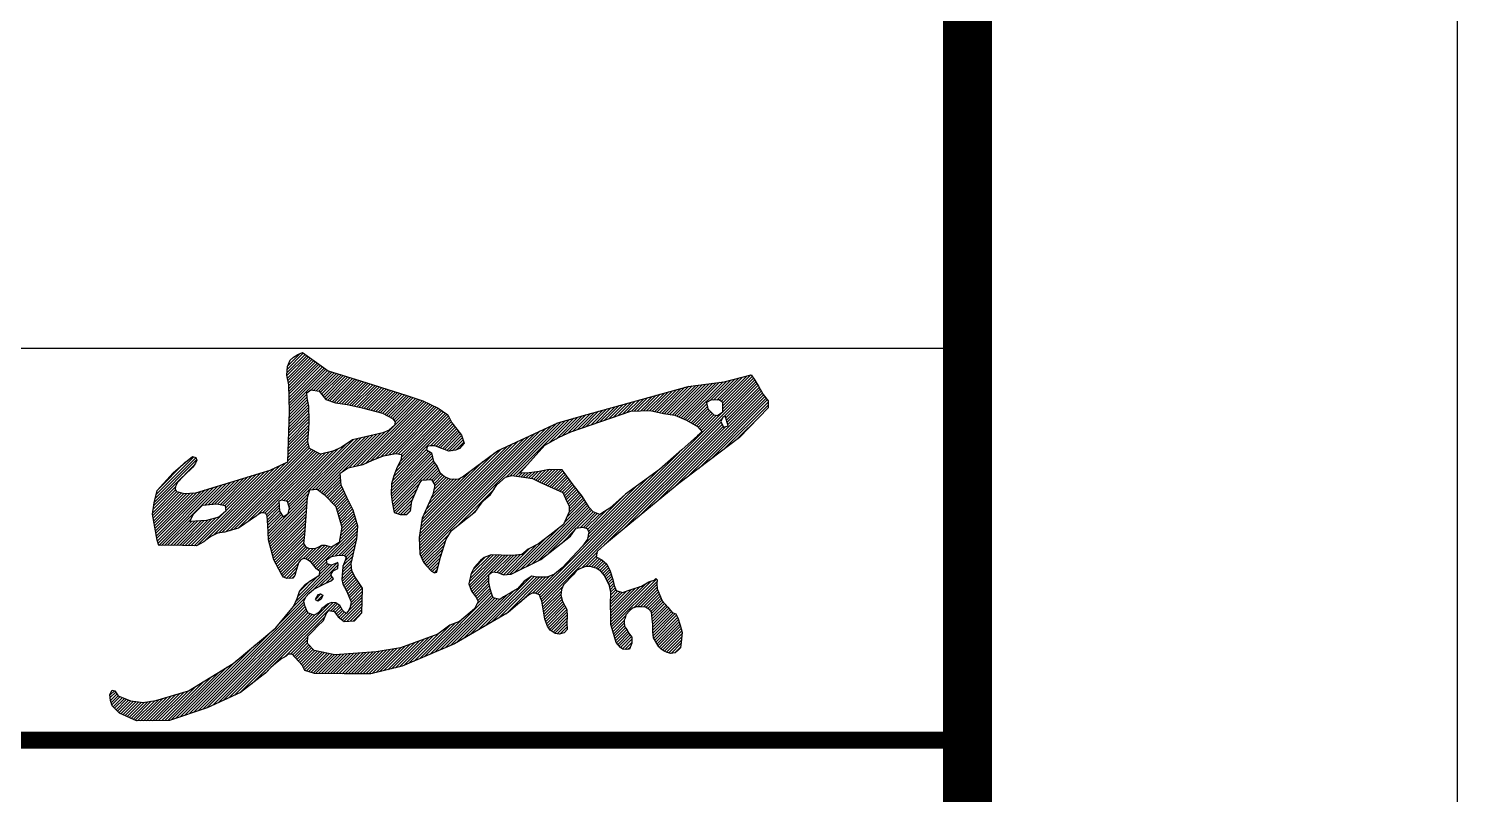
# Model space of a CAD drawing. Extents: x -809667 to 586099, y 3084146 to 3634412.
# Drawn here: x 382901.98 to 382916.57, y 3085608 to 3085615.82 of the extents above; entities that cross this region are included whole.
import ezdxf

# ---------------------------------------------------------------- set-up
doc = ezdxf.new("R2010")
doc.units = 0
doc.header["$LTSCALE"] = 0.5
doc.layers.get('0').update_dxf_attribs({"linetype": 'CONTINUOUS'})
doc.layers.add('PUB_TITLE', color=4, linetype='CONTINUOUS')

# ---------------------------------------------------------------- blocks, each defined once
blk = doc.blocks.new('DE')
at = {"layer": 'PUB_TITLE'}
for p, q in [((-6000, 7200), (0, 7200)), ((-6000, 7200), (0, 7200)), ((-6000, 6400), (0, 6400))]:
    blk.add_line(p, q, dxfattribs=at)
blk.add_lwpolyline([(-6000, 0), (0, 0), (0, 57400), (-6000, 57400)], close=True, dxfattribs=at)
at = {"layer": 'PUB_TITLE', "const_width": 35}
blk.add_lwpolyline([(-6000, 6400), (0, 6400)], dxfattribs=at)
blk = doc.blocks.new('lj')
h = blk.add_hatch()
h.set_pattern_fill('ANSI31', scale=2.7, style=0)
h.set_pattern_definition([(45, (-371447.127, -1352.0292), (-3.0308364, 3.0308364), [])])
h.paths.add_polyline_path([(-365755.4, -201.1), (-365770.3, -214.7), (-365772, -225.8), (-365760.9, -232.1), (-365750.7, -240.6), (-365743.9, -255.1), (-365738.3, -272), (-365735.3, -284.6), (-365731.4, -294.4), (-365718.3, -298.9), (-365700.9, -292.9), (-365680, -285.5), (-365664.5, -277.1), (-365654, -273.4), (-365650.4, -270.3), (-365647.7, -273), (-365648.3, -280.4), (-365647.7, -291.1), (-365637.5, -315.7), (-365625.9, -328.6), (-365616.8, -339.8), (-365609.3, -342.4), (-365605.5, -350.7), (-365600.8, -365.5), (-365596.7, -380.6), (-365598.7, -400.1), (-365600.3, -411.9), (-365604.8, -416.7), (-365610.8, -421.6), (-365619.8, -423.3), (-365627, -421.4), (-365633.6, -418.2), (-365639.6, -414.2), (-365644.2, -409.5), (-365654.9, -391.3), (-365656.3, -379), (-365656.7, -364), (-365657.7, -352.4), (-365659.5, -338.8), (-365664.8, -332.7), (-365671.8, -328.6), (-365680.5, -328), (-365689.8, -328.3), (-365698.2, -330.5), (-365703.8, -335.2), (-365711.6, -344), (-365713, -350.9), (-365714.8, -355.4), (-365715.4, -360.3), (-365714.4, -366.8), (-365713.4, -369.9), (-365708.9, -374.8), (-365706.3, -380.9), (-365699.2, -389.6), (-365699.4, -395.9), (-365699.6, -402.5), (-365704.4, -414.5), (-365710.7, -415.4), (-365717.6, -414.3), (-365722.8, -410.9), (-365731.2, -400.5), (-365738, -377.4), (-365742.5, -364), (-365742.4, -344.8), (-365742.9, -323.9), (-365742.1, -297.9), (-365745.2, -285.2), (-365755.5, -263.9), (-365762.6, -254.9), (-365772.6, -249.2), (-365784.3, -245.7), (-365794.3, -245.5), (-365805.6, -250.1), (-365812.3, -253.8), (-365819.2, -263), (-365838.9, -283.3), (-365842.8, -292.7), (-365844.7, -304.2), (-365841.2, -317.1), (-365832.3, -333.7), (-365831.4, -347), (-365832.1, -360.9), (-365831.2, -374), (-365837.3, -381.1), (-365848.1, -383.9), (-365856, -382.5), (-365866.4, -375.4), (-365871.5, -367.7), (-365877.2, -353.4), (-365880.7, -332), (-365883.3, -316.5), (-365885.6, -309.7), (-365888.2, -303.2), (-365896.5, -300), (-365902.8, -300.3), (-365910.4, -304.4), (-365923.1, -315.4), (-365951.8, -339.7), (-366061.4, -403.3), (-366168.6, -449.3), (-366232.3, -464.5), (-366286.9, -464.5), (-366347.6, -464), (-366367, -458.3), (-366372.2, -446.9), (-366387.4, -430.8), (-366392.6, -424.9), (-366401.2, -424.3), (-366405.3, -428.9), (-366413.7, -433.2), (-366426.8, -443.7), (-366436.5, -452.1), (-366445.8, -462.2), (-366498.1, -502.8), (-366566.6, -533.9), (-366643.2, -559.9), (-366710.5, -560.9), (-366745.4, -544.9), (-366760.5, -530.1), (-366763.5, -519.2), (-366764.9, -506.8), (-366760.7, -498.4), (-366755.1, -499.3), (-366748.3, -509.4), (-366723.1, -520.1), (-366697.2, -523.1), (-366671.2, -519.4), (-366604.8, -499.5), (-366513.7, -443.6), (-366426.6, -370.7), (-366390.5, -327.2), (-366382.9, -310.8), (-366377.6, -294.4), (-366366.3, -282.6), (-366353, -272.6), (-366337.1, -263.1), (-366336.6, -255.9), (-366343.1, -250.7), (-366354.1, -236.9), (-366364, -230.5), (-366370.4, -229.1), (-366376.9, -233.3), (-366379.9, -238.5), (-366381.6, -243), (-366384.7, -253.5), (-366387.5, -264.3), (-366391.7, -269.4), (-366404.1, -270.4), (-366410.6, -267.7), (-366415.5, -259.9), (-366430.1, -231.9), (-366441.3, -191.5), (-366442.7, -161.2), (-366443.9, -142.8), (-366446.7, -137.7), (-366450.8, -136.1), (-366455.2, -136), (-366459.2, -137.5), (-366462.6, -139.5), (-366466, -142.2), (-366502.6, -167.3), (-366531.2, -175.9), (-366545.6, -177.6), (-366558.9, -184.1), (-366566.2, -189.7), (-366573.3, -195.3), (-366588.3, -203.2), (-366645.4, -202.4), (-366665.4, -202.7), (-366668.4, -192.1), (-366678, -138.9), (-366675, -115.7), (-366668.4, -90.6), (-366635.9, -54.6), (-366610.9, -32.8), (-366596.1, -21), (-366589.9, -23.1), (-366587.7, -28.9), (-366590.3, -34.7), (-366595.6, -43.1), (-366614.4, -60.4), (-366626.9, -74.4), (-366630.9, -82.6), (-366631.5, -88), (-366629.1, -92.7), (-366613.1, -96.9), (-366589.4, -95), (-366438, -48.9), (-366401.9, -31.8), (-366398.7, 70.7), (-366399.9, 125.4), (-366403.7, 144.7), (-366402.7, 162.7), (-366397.1, 175.3), (-366390.5, 181.4), (-366381.4, 187), (-366371.9, 191), (-366319.2, 153.5), (-366253.1, 133.3), (-366158.6, 103.5), (-366126.4, 92.4), (-366094.9, 77.6), (-366075.2, 64.3), (-366067.2, 47.7), (-366056.6, 34.4), (-366047.5, 22.3), (-366041.8, 6.3), (-366051.3, -4.7), (-366059.6, -8.4), (-366072.9, -10.3), (-366101.8, 1), (-366110.9, 1), (-366117, -0.8), (-366118.6, -7.8), (-366108.5, -13.9), (-366104.1, -31.4), (-366096.6, -41.2), (-366091.2, -53.8), (-366081.6, -61.9), (-366071.4, -66.4), (-366054, -67.6), (-366045.3, -62.5), (-365973.5, -9.4), (-365850.6, 47.6), (-365790.8, 64.8), (-365584.4, 122), (-365511.2, 131.6), (-365474, 140.8), (-365456.1, 145.6), (-365448.2, 135), (-365441, 122.2), (-365431.2, 105.5), (-365421.3, 92.3), (-365421.3, 78.3), (-365479.9, 17.5), (-365603.4, -76.3), (-365719, -171.3)])
h.paths.add_polyline_path([(-366184.1, 42.2), (-366195.2, 32.7), (-366207.6, 26.9), (-366269.8, 12.9), (-366293, -2.5), (-366309.6, -10.3), (-366335.3, -16.5), (-366357.8, -4.7), (-366361.1, 9.6), (-366359.1, 34), (-366358.1, 50.3), (-366358.9, 81.7), (-366362.6, 98.8), (-366363.1, 109), (-366354.7, 115), (-366338, 112.3), (-366324.1, 95.6), (-366304.6, 88.2), (-366280.5, 84.9), (-366249.9, 78), (-366208.2, 67.3), (-366188, 56.2), (-366182.8, 49.6)], flags=16)
h.paths.add_polyline_path([(-366169.5, -16.8), (-366170.3, -27.1), (-366178.6, -43.1), (-366185.6, -60.4), (-366190.1, -76.8), (-366190.5, -97), (-366188.5, -114.2), (-366184.7, -135.2), (-366172.4, -139.3), (-366158.8, -139.3), (-366151, -131.9), (-366148.9, -112.2), (-366140.3, -92.9), (-366132.9, -76.4), (-366128, -69.4), (-366108.6, -67.8), (-366101.6, -79.3), (-366105.7, -98.6), (-366127.7, -146.9), (-366133.7, -186.2), (-366132, -219.8), (-366124.5, -236.5), (-366118.4, -244), (-366108.3, -255.3), (-366102.2, -258.8), (-366097.3, -257.3), (-366096.1, -252.1), (-366090.3, -226.4), (-366078.5, -189.7), (-366067.9, -172.2), (-366018.8, -133.3), (-366003.1, -111.5), (-365987.8, -98.6), (-365974.9, -79.2), (-365957.7, -63.5), (-365944.3, -60.2), (-365920.8, -63.5), (-365902.3, -65.8), (-365887.5, -73.6), (-365840.2, -94.5), (-365834.7, -106.5), (-365827.7, -122.2), (-365827.7, -133.8), (-365839.3, -159.6), (-365866.6, -181.9), (-365889.7, -199.5), (-365911, -210.6), (-365923.9, -221.2), (-365943.3, -223), (-365966.5, -222.6), (-365986.4, -221.7), (-366000.7, -227.2), (-366008.6, -233.2), (-366021.5, -247.5), (-366027.5, -260), (-366032.1, -280.9), (-366027.1, -296.2), (-366017.8, -307.3), (-366013.2, -317), (-366021, -332.2), (-366051.6, -357.7), (-366071, -365.6), (-366095.5, -384.1), (-366171.9, -411.4), (-366221.4, -419.7), (-366305.6, -425.7), (-366348.1, -416.9), (-366361.6, -402.6), (-366361.1, -387.8), (-366350, -377.2), (-366341.7, -367.9), (-366329.2, -355.9), (-366322.7, -341.1), (-366318.1, -335.6), (-366307.4, -337.4), (-366299.1, -348.5), (-366287.1, -357.8), (-366265.8, -356.4), (-366251, -340.2), (-366249.2, -289.7), (-366264.5, -267.1), (-366270.9, -254.6), (-366272.3, -239.8), (-366260.8, -189.3), (-366258.9, -163), (-366268.6, -130.6), (-366281.1, -104.8), (-366292.7, -79.9), (-366295, -55), (-366278.6, -44.3), (-366248.1, -37.3), (-366229.2, -28.7), (-366206.6, -19.7), (-366181.5, -15.1)], flags=16)
h.paths.add_polyline_path([(-366303.8, -123.5), (-366291.7, -165.2), (-366297.2, -196.4), (-366312.7, -205.9), (-366325.2, -202.9), (-366332.8, -203.1), (-366340.2, -207.2), (-366345.2, -209.1), (-366357.5, -209.6), (-366364.6, -205.9), (-366368.8, -198.7), (-366367.4, -180.3), (-366361.9, -104.8), (-366356.7, -89), (-366341.9, -88.1), (-366327.8, -98.9)], flags=16)
h.paths.add_polyline_path([(-365929.1, -55.3), (-365924.6, -51.2), (-365877.1, 2.1), (-365847.9, 18.1), (-365823.7, 29.1), (-365701.7, 71.6), (-365661.9, 73), (-365634.5, 67), (-365611.7, 63.4), (-365587.9, 53.3), (-365565.1, 40.1), (-365556, 29.2), (-365565.1, 20.9), (-365597.1, -7.8), (-365643.2, -47.5), (-365712.2, -98.2), (-365744.6, -126.9), (-365755.5, -133.7), (-365764.7, -139.7), (-365778.4, -134.2), (-365786.6, -125.5), (-365801.2, -102.3), (-365819, -79), (-365837.3, -53.9), (-365841.4, -48), (-365868.3, -47.5), (-365888.9, -51.6), (-365909, -54.3)], flags=16)
h.paths.add_polyline_path([(-366402.7, -112.8), (-366398.3, -126.3), (-366401.4, -137.7), (-366411.3, -144.2), (-366419.1, -132.5), (-366420.1, -112.3), (-366414.9, -109.9)], flags=16)
h.paths.add_polyline_path([(-366286.3, -223.1), (-366282.8, -227.8), (-366289.5, -245.4), (-366290.4, -255.4), (-366291.2, -272.3), (-366289.5, -281.9), (-366281.8, -295.2), (-366272.5, -317.7), (-366274.8, -328.6), (-366278.5, -336.5), (-366282.4, -341.4), (-366289.9, -334.9), (-366295.7, -325.3), (-366303.9, -319.5), (-366312.9, -319.3), (-366320.5, -322.4), (-366327.4, -327.7), (-366332.3, -331.4), (-366337.1, -337.4), (-366341.3, -342.1), (-366348.3, -345.1), (-366361.1, -340.5), (-366366.3, -327.3), (-366369, -316.3), (-366364.5, -306.7), (-366359, -300.5), (-366348.7, -291.7), (-366336.6, -285.6), (-366325.4, -280.5), (-366319.6, -277.4), (-366311.9, -273.9), (-366308.2, -270.8), (-366312.1, -265.9), (-366314.3, -262.5), (-366309.2, -254.5), (-366300, -249.4), (-366298.7, -240.1), (-366299.6, -237.6), (-366306.1, -239.9), (-366313.5, -243.2), (-366321.7, -239.9), (-366322.5, -231.9), (-366313.5, -224.9), (-366297.3, -222.3)], flags=16)
h.paths.add_polyline_path([(-365984, -256.2), (-365973.3, -258), (-365961.5, -262.6), (-365945.8, -261), (-365885.3, -231.2), (-365824.7, -183.6), (-365812.8, -167.2), (-365800.3, -165.4), (-365790.8, -168.4), (-365787.5, -175.6), (-365790.3, -190.1), (-365800, -204.2), (-365841.9, -248.1), (-365857.5, -261.3), (-365872.3, -267.7), (-365893.2, -267.2), (-365903.4, -265.7), (-365919.5, -275.6), (-365932.6, -291.5), (-365946.1, -298.7), (-365961.2, -307.6), (-365969.1, -313), (-365982.9, -309.6), (-365986.2, -300.2), (-365988.3, -293), (-365991.2, -278), (-365991.2, -262.3)], flags=16)
h.paths.add_polyline_path([(-366334.9, -301.5), (-366330.3, -303.9), (-366333.9, -312.1), (-366340.8, -316.5), (-366345.6, -313.3), (-366339.7, -303)], flags=16)
h.paths.add_polyline_path([(-366529.4, -121.1), (-366528.2, -132.5), (-366542.3, -144.8), (-366568.1, -151.5), (-366601.7, -153.9), (-366595, -139.2), (-366575.7, -120.2), (-366546.7, -117.6)], flags=16)
h.paths.add_polyline_path([(-365547, 89), (-365538.1, 93.8), (-365521.8, 94.3), (-365513.4, 89), (-365513.7, 70.4), (-365524.9, 62.8), (-365532.3, 63.8), (-365544, 76.2)], flags=16)
h.paths.add_polyline_path([(-365517.7, 50.3), (-365513.9, 58.9), (-365509.1, 61.7), (-365502.5, 41.6), (-365512.6, 38.8)], flags=16)
at = {"color": 7}
for points in [[(-366371.9, 191), (-366319.2, 153.5), (-366253.1, 133.3), (-366158.6, 103.5), (-366126.4, 92.4), (-366094.9, 77.6), (-366075.2, 64.3), (-366067.2, 47.7), (-366056.6, 34.4), (-366047.5, 22.3), (-366041.8, 6.3), (-366051.3, -4.7), (-366059.6, -8.4), (-366072.9, -10.3), (-366101.8, 1), (-366110.9, 1), (-366117, -0.8), (-366118.6, -7.8), (-366108.5, -13.9), (-366104.1, -31.4), (-366096.6, -41.2), (-366091.2, -53.8), (-366081.6, -61.9), (-366071.4, -66.4), (-366054, -67.6), (-366045.3, -62.5), (-365973.5, -9.4), (-365850.6, 47.6), (-365790.8, 64.8), (-365584.4, 122), (-365511.2, 131.6), (-365474, 140.8), (-365456.1, 145.6), (-365448.2, 135), (-365441, 122.2), (-365431.2, 105.5), (-365421.3, 92.3), (-365421.3, 78.3), (-365479.9, 17.5), (-365603.4, -76.3), (-365719, -171.3), (-365755.4, -201.1), (-365770.3, -214.7), (-365772, -225.8), (-365760.9, -232.1), (-365750.7, -240.6), (-365743.9, -255.1), (-365738.3, -272), (-365735.3, -284.6), (-365731.4, -294.4), (-365718.3, -298.9), (-365700.9, -292.9), (-365680, -285.5), (-365664.5, -277.1), (-365654, -273.4), (-365650.4, -270.3), (-365647.7, -273), (-365648.3, -280.4), (-365647.7, -291.1), (-365637.5, -315.7), (-365625.9, -328.6), (-365616.8, -339.8), (-365609.3, -342.4), (-365605.5, -350.7), (-365600.8, -365.5), (-365596.7, -380.6), (-365598.7, -400.1), (-365600.3, -411.9), (-365604.8, -416.7), (-365610.8, -421.6), (-365619.8, -423.3), (-365627, -421.4), (-365633.6, -418.2), (-365639.6, -414.2), (-365644.2, -409.5), (-365654.9, -391.3), (-365656.3, -379), (-365656.7, -364), (-365657.7, -352.4), (-365659.5, -338.8), (-365664.8, -332.7), (-365671.8, -328.6), (-365680.5, -328), (-365689.8, -328.3), (-365698.2, -330.5), (-365703.8, -335.2), (-365711.6, -344), (-365713, -350.9), (-365714.8, -355.4), (-365715.4, -360.3), (-365714.4, -366.8), (-365713.4, -369.9), (-365708.9, -374.8), (-365706.3, -380.9), (-365699.2, -389.6), (-365699.4, -395.9), (-365699.6, -402.5), (-365704.4, -414.5), (-365710.7, -415.4), (-365717.6, -414.3), (-365722.8, -410.9), (-365731.2, -400.5), (-365738, -377.4), (-365742.5, -364), (-365742.4, -344.8), (-365742.9, -323.9), (-365742.1, -297.9), (-365745.2, -285.2), (-365755.5, -263.9), (-365762.6, -254.9), (-365772.6, -249.2), (-365784.3, -245.7), (-365794.3, -245.5), (-365805.6, -250.1), (-365812.3, -253.8), (-365819.2, -263), (-365838.9, -283.3), (-365842.8, -292.7), (-365844.7, -304.2), (-365841.2, -317.1), (-365832.3, -333.7), (-365831.4, -347), (-365832.1, -360.9), (-365831.2, -374), (-365837.3, -381.1), (-365848.1, -383.9), (-365856, -382.5), (-365866.4, -375.4), (-365871.5, -367.7), (-365877.2, -353.4), (-365880.7, -332), (-365883.3, -316.5), (-365885.6, -309.7), (-365888.2, -303.2), (-365896.5, -300), (-365902.8, -300.3), (-365910.4, -304.4), (-365923.1, -315.4), (-365951.8, -339.7), (-366061.4, -403.3), (-366168.6, -449.3), (-366232.3, -464.5), (-366286.9, -464.5), (-366347.6, -464), (-366367, -458.3), (-366372.2, -446.9), (-366387.4, -430.8), (-366392.6, -424.9), (-366401.2, -424.3), (-366405.3, -428.9), (-366413.7, -433.2), (-366426.8, -443.7), (-366436.5, -452.1), (-366445.8, -462.2), (-366498.1, -502.8), (-366566.6, -533.9), (-366643.2, -559.9), (-366710.5, -560.9), (-366745.4, -544.9), (-366760.5, -530.1), (-366763.5, -519.2), (-366764.9, -506.8), (-366760.7, -498.4), (-366755.1, -499.3), (-366748.3, -509.4), (-366723.1, -520.1), (-366697.2, -523.1), (-366671.2, -519.4), (-366604.8, -499.5), (-366513.7, -443.6), (-366426.6, -370.7), (-366390.5, -327.2), (-366382.9, -310.8), (-366377.6, -294.4), (-366366.3, -282.6), (-366353, -272.6), (-366337.1, -263.1), (-366336.6, -255.9), (-366343.1, -250.7), (-366354.1, -236.9), (-366364, -230.5), (-366370.4, -229.1), (-366376.9, -233.3), (-366379.9, -238.5), (-366381.6, -243), (-366384.7, -253.5), (-366387.5, -264.3), (-366391.7, -269.4), (-366404.1, -270.4), (-366410.6, -267.7), (-366415.5, -259.9), (-366430.1, -231.9), (-366441.3, -191.5), (-366442.7, -161.2), (-366443.9, -142.8), (-366446.7, -137.7), (-366450.8, -136.1), (-366455.2, -136), (-366459.2, -137.5), (-366462.6, -139.5), (-366466, -142.2), (-366502.6, -167.3), (-366531.2, -175.9), (-366545.6, -177.6), (-366558.9, -184.1), (-366566.2, -189.7), (-366573.3, -195.3), (-366588.3, -203.2), (-366645.4, -202.4), (-366665.4, -202.7), (-366668.4, -192.1), (-366678, -138.9), (-366675, -115.7), (-366668.4, -90.6), (-366635.9, -54.6), (-366610.9, -32.8), (-366596.1, -21), (-366589.9, -23.1), (-366587.7, -28.9), (-366590.3, -34.7), (-366595.6, -43.1), (-366614.4, -60.4), (-366626.9, -74.4), (-366630.9, -82.6), (-366631.5, -88), (-366629.1, -92.7), (-366613.1, -96.9), (-366589.4, -95), (-366438, -48.9), (-366401.9, -31.8), (-366398.7, 70.7), (-366399.9, 125.4), (-366403.7, 144.7), (-366402.7, 162.7), (-366397.1, 175.3), (-366390.5, 181.4), (-366381.4, 187), (-366371.9, 191)], [(-366358.1, 50.3), (-366358.9, 81.7), (-366362.6, 98.8), (-366363.1, 109), (-366354.7, 115), (-366338, 112.3), (-366324.1, 95.6), (-366304.6, 88.2), (-366280.5, 84.9), (-366249.9, 78), (-366208.2, 67.3), (-366188, 56.2), (-366182.8, 49.6), (-366184.1, 42.2), (-366195.2, 32.7), (-366207.6, 26.9), (-366269.8, 12.9), (-366293, -2.5), (-366309.6, -10.3), (-366335.3, -16.5), (-366357.8, -4.7), (-366361.1, 9.6), (-366359.1, 34), (-366358.1, 50.3)], [(-365547, 89), (-365544, 76.2), (-365532.3, 63.8), (-365524.9, 62.8), (-365513.7, 70.4), (-365513.4, 89), (-365521.8, 94.3), (-365538.1, 93.8), (-365547, 89)], [(-365924.6, -51.2), (-365877.1, 2.1), (-365847.9, 18.1), (-365823.7, 29.1), (-365701.7, 71.6), (-365661.9, 73), (-365634.5, 67), (-365611.7, 63.4), (-365587.9, 53.3), (-365565.1, 40.1), (-365556, 29.2), (-365565.1, 20.9), (-365597.1, -7.8), (-365643.2, -47.5), (-365712.2, -98.2), (-365744.6, -126.9), (-365755.5, -133.7), (-365764.7, -139.7), (-365778.4, -134.2), (-365786.6, -125.5), (-365801.2, -102.3), (-365819, -79), (-365837.3, -53.9), (-365841.4, -48), (-365868.3, -47.5), (-365888.9, -51.6), (-365909, -54.3), (-365929.1, -55.3), (-365924.6, -51.2)], [(-365513.9, 58.9), (-365517.7, 50.3), (-365512.6, 38.8), (-365502.5, 41.6), (-365509.1, 61.7), (-365513.9, 58.9)], [(-366420.1, -112.3), (-366419.1, -132.5), (-366411.3, -144.2), (-366401.4, -137.7), (-366398.3, -126.3), (-366402.7, -112.8), (-366414.9, -109.9), (-366420.1, -112.3)], [(-366361.9, -104.8), (-366356.7, -89), (-366341.9, -88.1), (-366327.8, -98.9), (-366303.8, -123.5), (-366291.7, -165.2), (-366297.2, -196.4), (-366312.7, -205.9), (-366325.2, -202.9), (-366332.8, -203.1), (-366340.2, -207.2), (-366345.2, -209.1), (-366357.5, -209.6), (-366364.6, -205.9), (-366368.8, -198.7), (-366367.4, -180.3), (-366361.9, -104.8)], [(-366595, -139.2), (-366575.7, -120.2), (-366546.7, -117.6), (-366529.4, -121.1), (-366528.2, -132.5), (-366542.3, -144.8), (-366568.1, -151.5), (-366601.7, -153.9), (-366595, -139.2)], [(-365991.2, -278), (-365991.2, -262.3), (-365984, -256.2), (-365973.3, -258), (-365961.5, -262.6), (-365945.8, -261), (-365885.3, -231.2), (-365824.7, -183.6), (-365812.8, -167.2), (-365800.3, -165.4), (-365790.8, -168.4), (-365787.5, -175.6), (-365790.3, -190.1), (-365800, -204.2), (-365841.9, -248.1), (-365857.5, -261.3), (-365872.3, -267.7), (-365893.2, -267.2), (-365903.4, -265.7), (-365919.5, -275.6), (-365932.6, -291.5), (-365946.1, -298.7), (-365961.2, -307.6), (-365969.1, -313), (-365982.9, -309.6), (-365986.2, -300.2), (-365988.3, -293), (-365991.2, -278)], [(-366306.1, -239.9), (-366313.5, -243.2), (-366321.7, -239.9), (-366322.5, -231.9), (-366313.5, -224.9), (-366297.3, -222.3), (-366286.3, -223.1), (-366282.8, -227.8), (-366289.5, -245.4), (-366290.4, -255.4), (-366291.2, -272.3), (-366289.5, -281.9), (-366281.8, -295.2), (-366272.5, -317.7), (-366274.8, -328.6), (-366278.5, -336.5), (-366282.4, -341.4), (-366289.9, -334.9), (-366295.7, -325.3), (-366303.9, -319.5), (-366312.9, -319.3), (-366320.5, -322.4), (-366327.4, -327.7), (-366332.3, -331.4), (-366337.1, -337.4), (-366340.5, -341.2), (-366344, -343.3), (-366348.3, -345.1), (-366359.8, -341), (-366362.2, -337.8), (-366366.3, -327.3), (-366369, -316.3), (-366364.5, -306.7), (-366359, -300.5), (-366348.7, -291.7), (-366336.6, -285.6), (-366325.4, -280.5), (-366319.6, -277.4), (-366311.9, -273.9), (-366308.2, -270.8), (-366312.1, -265.9), (-366314.3, -262.5), (-366309.2, -254.5), (-366300, -249.4), (-366298.7, -240.1), (-366299.6, -237.6), (-366306.1, -239.9)], [(-366345, -312.3), (-366339.7, -303), (-366334.9, -301.5), (-366330.3, -303.9), (-366333.9, -312.1), (-366340.8, -316.5), (-366345.2, -313.6)]]:
    blk.add_lwpolyline(points, dxfattribs=at)
blk.add_lwpolyline([(-366292.7, -79.9), (-366295, -55), (-366278.6, -44.3), (-366248.1, -37.3), (-366229.2, -28.7), (-366206.6, -19.7), (-366181.5, -15.1), (-366169.5, -16.8), (-366170.3, -27.1), (-366178.6, -43.1), (-366185.6, -60.4), (-366190.1, -76.8), (-366190.5, -97), (-366188.5, -114.2), (-366184.7, -135.2), (-366172.4, -139.3), (-366158.8, -139.3), (-366151, -131.9), (-366148.9, -112.2), (-366140.3, -92.9), (-366132.9, -76.4), (-366128, -69.4), (-366108.6, -67.8), (-366101.6, -79.3), (-366105.7, -98.6), (-366127.7, -146.9), (-366133.7, -186.2), (-366132, -219.8), (-366124.5, -236.5), (-366118.4, -244), (-366108.3, -255.3), (-366102.2, -258.8), (-366097.3, -257.3), (-366096.1, -252.1), (-366090.3, -226.4), (-366078.5, -189.7), (-366067.9, -172.2), (-366018.8, -133.3), (-366003.1, -111.5), (-365987.8, -98.6), (-365974.9, -79.2), (-365957.7, -63.5), (-365944.3, -60.2), (-365920.8, -63.5), (-365902.3, -65.8), (-365887.5, -73.6), (-365840.2, -94.5), (-365834.7, -106.5), (-365827.7, -122.2), (-365827.7, -133.8), (-365839.3, -159.6), (-365866.6, -181.9), (-365889.7, -199.5), (-365911, -210.6), (-365923.9, -221.2), (-365943.3, -223), (-365966.5, -222.6), (-365986.4, -221.7), (-366000.7, -227.2), (-366008.6, -233.2), (-366021.5, -247.5), (-366027.5, -260), (-366032.1, -280.9), (-366027.1, -296.2), (-366017.8, -307.3), (-366013.2, -317), (-366021, -332.2), (-366051.6, -357.7), (-366071, -365.6), (-366095.5, -384.1), (-366171.9, -411.4), (-366221.4, -419.7), (-366305.6, -425.7), (-366348.1, -416.9), (-366361.6, -402.6), (-366361.1, -387.8), (-366350, -377.2), (-366341.7, -367.9), (-366329.2, -355.9), (-366322.7, -341.1), (-366318.1, -335.6), (-366307.4, -337.4), (-366299.1, -348.5), (-366287.1, -357.8), (-366265.8, -356.4), (-366251, -340.2), (-366249.2, -289.7), (-366264.5, -267.1), (-366270.9, -254.6), (-366272.3, -239.8), (-366260.8, -189.3), (-366258.9, -163), (-366268.6, -130.6), (-366281.1, -104.8), (-366292.7, -79.9)], close=True, dxfattribs=at)
blk = doc.blocks.new('DEEEE')
at = {"color": 7}
blk.add_blockref('lj', (1282522.9, -194220.5), dxfattribs=at)
at = {"layer": 'PUB_TITLE'}
blk.add_blockref('DE', (917508.9, -201220.5), dxfattribs=at)

msp = doc.modelspace()

# ---------------------------------------------------------------- linework, layer by layer
at = {"layer": 'PUB_TITLE', "linetype": 'Continuous'}
msp.add_lwpolyline([(382496.068, 3085571.553), (382916.568, 3085571.553), (382916.568, 3085868.553), (382496.068, 3085868.553)], close=True, dxfattribs=at)
at = {"layer": 'PUB_TITLE', "linetype": 'Continuous', "const_width": 0.5}
msp.add_lwpolyline([(382508.568, 3085576.553), (382911.568, 3085576.553), (382911.568, 3085863.553), (382508.568, 3085863.553)], close=True, dxfattribs=at)

# ---------------------------------------------------------------- block references
at = {"xscale": 0.005, "yscale": 0.005, "zscale": 0.005}
msp.add_blockref('DEEEE', (378324.023, 3086582.655), dxfattribs=at)

doc.saveas('drawing.dxf')
